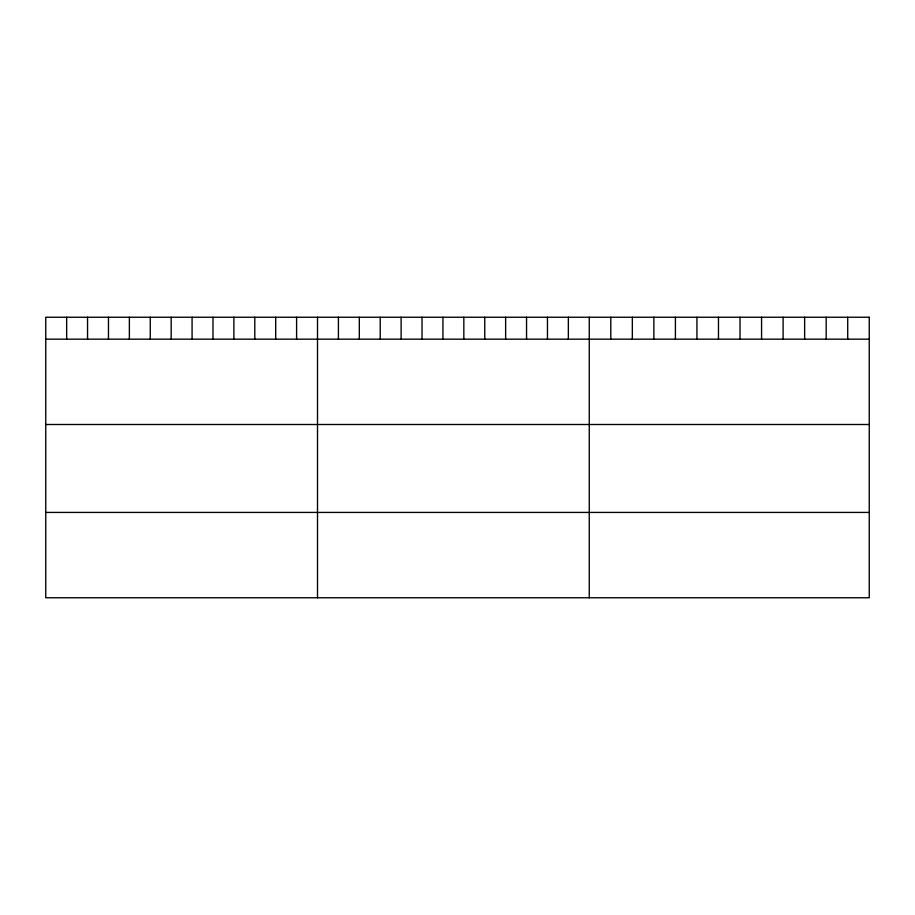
<?xml version="1.0" encoding="UTF-8"?>
<svg xmlns="http://www.w3.org/2000/svg" width="915" height="915" viewBox="0 0 915 915"><rect width="100%" height="100%" fill="white"/><g stroke="black" fill="none" stroke-linecap="round" stroke-linejoin="round"><path stroke-width="1.37" d="M45.75 339.168L869.25 339.168M45.75 424.503L869.25 424.503M45.75 512.423L869.25 512.423M847.713 317.242L847.713 339.168M826.176 317.242L826.176 339.168M804.64 317.242L804.64 339.168M783.103 317.242L783.103 339.168M761.566 317.242L761.566 339.168M740.029 317.242L740.029 339.168M718.481 317.242L718.481 339.168M696.944 317.242L696.944 339.168M675.407 317.242L675.407 339.168M653.87 317.242L653.87 339.168M632.334 317.242L632.334 339.168M610.797 317.242L610.797 339.168M589.26 317.242L589.26 597.758M568.352 317.242L568.352 339.168M547.456 317.242L547.456 339.168M526.548 317.242L526.548 339.168M505.64 317.242L505.64 339.168M484.744 317.242L484.744 339.168M463.836 317.242L463.836 339.168M442.929 317.242L442.929 339.168M422.021 317.242L422.021 339.168M401.125 317.242L401.125 339.168M380.217 317.242L380.217 339.168M359.309 317.242L359.309 339.168M338.413 317.242L338.413 339.168M317.505 317.242L317.505 597.758M296.597 317.242L296.597 339.168M275.701 317.242L275.701 339.168M254.793 317.242L254.793 339.168M233.885 317.242L233.885 339.168M212.989 317.242L212.989 339.168M192.081 317.242L192.081 339.168M171.174 317.242L171.174 339.168M150.266 317.242L150.266 339.168M129.37 317.242L129.37 339.168M108.462 317.242L108.462 339.168M87.554 317.242L87.554 339.168M66.658 317.242L66.658 339.168M869.25 317.242L45.75 317.242L45.75 597.758L869.25 597.758L869.25 317.242"/></g></svg>
